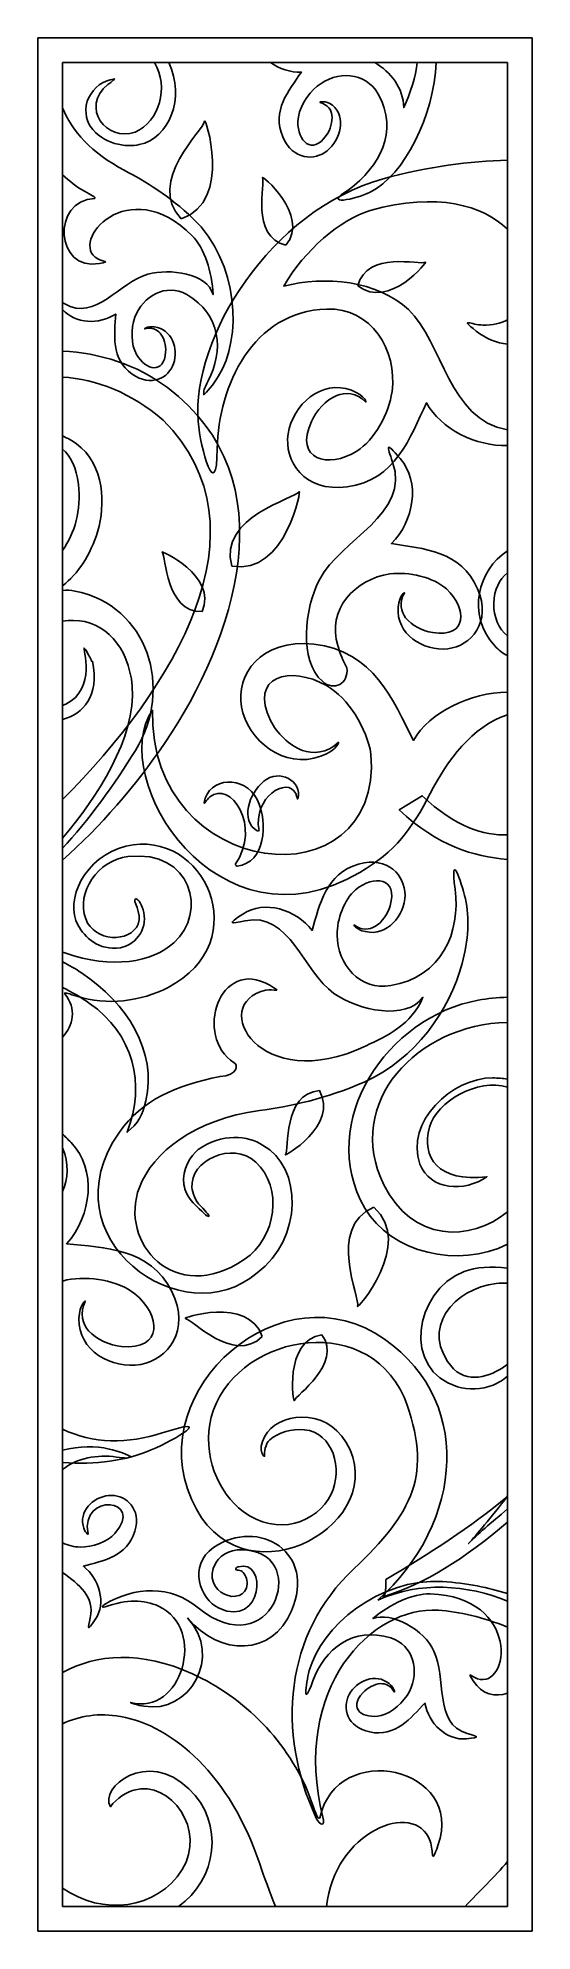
# Model space of a CAD drawing. Header units: centimetres. Extents: x -31 to 29, y -113 to 116.
import ezdxf

# ---------------------------------------------------------------- set-up
doc = ezdxf.new("R2010")
doc.units = ezdxf.units.CM
doc.header["$MEASUREMENT"] = 0
doc.layers.add('layer 1', color=7, linetype='Continuous')

msp = doc.modelspace()

# ---------------------------------------------------------------- linework, layer by layer
at = {"layer": 'layer 1', "color": 177}
for points, knots in [([(28.53856, -112.50445), (28.53856, -112.50445), (-31.02442, -112.50445), (-31.02442, -112.50445), (-31.02442, -112.50445), (-31.02442, -112.50445), (-31.02442, 115.82035), (-31.02442, 115.82035), (-31.02442, 115.82035), (-31.02442, 115.82035), (28.53856, 115.82035), (28.53856, 115.82035), (28.53856, 115.82035), (28.53856, 115.82035), (28.53856, -112.50445), (28.53856, -112.50445)], [0, 0, 0, 0, 0.2, 0.2, 0.2, 0.2, 0.4, 0.4, 0.4, 0.4, 0.6, 0.6, 0.6, 0.6, 1, 1, 1, 1]), ([(-19.30738, 104.45989), (-16.3247, 105.71071), (-15.22515, 109.91783), (-16.96328, 112.84221), (-16.96328, 112.84221), (-16.96328, 112.84221), (-15.25782, 112.84221), (-15.25782, 112.84221), (-15.25782, 112.84221), (-13.18095, 108.54479), (-15.20949, 103.69977), (-18.80075, 102.95071), (-18.80075, 102.95071), (-20.33516, 102.57996), (-23.22088, 102.96574), (-24.70959, 105.16229), (-24.70959, 105.16229), (-25.20305, 105.89168), (-25.52755, 107.40929), (-24.86688, 108.64303), (-24.86688, 108.64303), (-24.22841, 109.83469), (-23.23655, 110.70229), (-21.76611, 110.86029), (-21.76611, 110.86029), (-21.73741, 110.8634), (-22.11215, 110.56493), (-22.57918, 110.18675), (-22.57918, 110.18675), (-25.96895, 107.44124), (-22.76361, 103.20245), (-19.30738, 104.45989)], [0, 0, 0, 0, 0.111111111, 0.111111111, 0.111111111, 0.111111111, 0.222222222, 0.222222222, 0.222222222, 0.222222222, 0.333333333, 0.333333333, 0.333333333, 0.333333333, 0.444444444, 0.444444444, 0.444444444, 0.444444444, 0.555555556, 0.555555556, 0.555555556, 0.555555556, 0.666666667, 0.666666667, 0.666666667, 0.666666667, 0.777777778, 0.777777778, 0.777777778, 0.777777778, 1, 1, 1, 1]), ([(16.98307, 112.84221), (16.66695, 106.46954), (13.21966, 99.29592), (9.00411, 97.20886), (9.00411, 97.20886), (7.31181, 96.37088), (3.02846, 95.41431), (6.47462, 97.53118), (6.47462, 97.53118), (10.10809, 100.28381), (12.52203, 104.48358), (9.99454, 109.03442), (9.99454, 109.03442), (8.47976, 111.76419), (4.9797, 111.85462), (2.65329, 110.01468), (2.65329, 110.01468), (1.41625, 109.03777), (0.3483, 107.2104), (0.31134, 105.73924), (0.31134, 105.73924), (0.25394, 103.34632), (2.04239, 101.62835), (3.73227, 104.04936), (3.73227, 104.04936), (4.22465, 104.757), (4.51395, 105.70853), (4.39896, 106.53951), (4.39896, 106.53951), (4.32083, 107.10829), (3.9897, 107.72328), (2.97818, 108.04442), (2.97818, 108.04442), (2.82825, 108.07679), (3.66657, 108.33467), (4.46813, 107.68566), (4.46813, 107.68566), (6.22312, 106.29812), (5.42923, 103.52053), (3.83204, 102.20524), (3.83204, 102.20524), (2.34642, 100.9798), (-0.29736, 101.04536), (-1.50335, 103.8681), (-1.50335, 103.8681), (-2.85572, 107.03255), (-0.78255, 109.47296), (0.73134, 111.6839), (0.73134, 111.6839), (-0.59026, 111.63933), (-1.92758, 112.07556), (-2.97147, 112.84221), (-2.97147, 112.84221), (-2.97147, 112.84221), (9.59042, 112.84221), (9.59042, 112.84221), (9.59042, 112.84221), (11.47622, 111.68651), (13.04367, 109.81761), (13.05998, 107.40657), (13.05998, 107.40657), (13.87496, 109.19734), (14.51638, 111.11549), (14.69635, 112.84221), (14.69635, 112.84221), (14.69635, 112.84221), (16.98307, 112.84221), (16.98307, 112.84221)], [0, 0, 0, 0, 0.055555556, 0.055555556, 0.055555556, 0.055555556, 0.111111111, 0.111111111, 0.111111111, 0.111111111, 0.166666667, 0.166666667, 0.166666667, 0.166666667, 0.222222222, 0.222222222, 0.222222222, 0.222222222, 0.277777778, 0.277777778, 0.277777778, 0.277777778, 0.333333333, 0.333333333, 0.333333333, 0.333333333, 0.388888889, 0.388888889, 0.388888889, 0.388888889, 0.444444444, 0.444444444, 0.444444444, 0.444444444, 0.5, 0.5, 0.5, 0.5, 0.555555556, 0.555555556, 0.555555556, 0.555555556, 0.611111111, 0.611111111, 0.611111111, 0.611111111, 0.666666667, 0.666666667, 0.666666667, 0.666666667, 0.722222222, 0.722222222, 0.722222222, 0.722222222, 0.777777778, 0.777777778, 0.777777778, 0.777777778, 0.833333333, 0.833333333, 0.833333333, 0.833333333, 0.888888889, 0.888888889, 0.888888889, 0.888888889, 1, 1, 1, 1]), ([(-28.04627, 107.37199), (-26.98667, 104.66432), (-24.53415, 101.89613), (-20.60788, 99.84932), (-20.60788, 99.84932), (-18.10282, 98.54292), (-15.14817, 96.73004), (-12.34006, 94.04606), (-12.34006, 94.04606), (-6.80826, 88.75772), (-6.36045, 79.59224), (-9.28679, 74.97844), (-9.28679, 74.97844), (-9.82889, 74.12459), (-10.72282, 72.96345), (-11.04272, 72.79066), (-11.04272, 72.79066), (-11.02751, 72.98575), (-11.01069, 73.19235), (-10.99296, 73.39786), (-10.99296, 73.39786), (-10.88476, 73.65414), (-10.72256, 73.99706), (-10.49255, 74.44452), (-10.49255, 74.44452), (-8.64006, 78.05259), (-8.90723, 82.48202), (-13.07907, 84.86017), (-13.07907, 84.86017), (-15.57986, 86.28677), (-18.38176, 84.68174), (-19.33659, 82.11766), (-19.33659, 82.11766), (-19.84305, 80.75543), (-19.81077, 78.80411), (-19.13479, 77.62632), (-19.13479, 77.62632), (-18.03611, 75.71295), (-15.8021, 75.21328), (-15.63042, 77.93229), (-15.63042, 77.93229), (-15.57957, 78.72603), (-15.80839, 79.61424), (-16.2963, 80.21432), (-16.2963, 80.21432), (-16.63081, 80.62494), (-17.35651, 80.99256), (-18.13655, 80.7202), (-18.13655, 80.7202), (-18.26996, 80.6737), (-17.94805, 81.07348), (-16.97352, 80.95323), (-16.97352, 80.95323), (-14.92498, 80.70007), (-14.0379, 78.32686), (-14.66707, 76.52503), (-14.66707, 76.52503), (-15.25266, 74.84848), (-17.36802, 73.63422), (-19.67001, 75.28303), (-19.67001, 75.28303), (-22.2506, 77.12934), (-21.78441, 80.04624), (-21.64968, 82.51407), (-21.64968, 82.51407), (-23.64045, 81.21084), (-26.55178, 81.32143), (-28.04627, 83.06472), (-28.04627, 83.06472), (-28.04627, 83.06472), (-28.04627, 83.91197), (-28.04627, 83.91197), (-28.04627, 83.91197), (-27.96704, 83.86382), (-27.88273, 83.81243), (-27.79354, 83.75831), (-27.79354, 83.75831), (-24.15622, 81.55038), (-21.11488, 86.40285), (-17.78215, 87.31586), (-17.78215, 87.31586), (-15.10795, 88.04784), (-10.61718, 87.4346), (-9.91283, 84.86284), (-9.91283, 84.86284), (-10.02318, 87.59567), (-10.96942, 90.47906), (-12.42799, 91.94827), (-12.42799, 91.94827), (-20.12378, 99.70215), (-27.41496, 91.16028), (-23.80971, 89.15473), (-23.80971, 89.15473), (-23.19583, 88.81222), (-22.14255, 88.87682), (-23.61657, 88.60745), (-23.61657, 88.60745), (-28.91587, 87.64017), (-29.42816, 96.1858), (-24.17831, 96.46262), (-24.17831, 96.46262), (-24.01561, 96.61758), (-24.6067, 96.85801), (-25.41361, 97.31908), (-25.41361, 97.31908), (-26.36539, 97.8617), (-27.24843, 98.53247), (-28.04627, 99.29688), (-28.04627, 99.29688), (-28.04627, 99.29688), (-28.04627, 107.37199), (-28.04627, 107.37199)], [0, 0, 0, 0, 0.034482759, 0.034482759, 0.034482759, 0.034482759, 0.068965517, 0.068965517, 0.068965517, 0.068965517, 0.103448276, 0.103448276, 0.103448276, 0.103448276, 0.137931034, 0.137931034, 0.137931034, 0.137931034, 0.172413793, 0.172413793, 0.172413793, 0.172413793, 0.206896552, 0.206896552, 0.206896552, 0.206896552, 0.24137931, 0.24137931, 0.24137931, 0.24137931, 0.275862069, 0.275862069, 0.275862069, 0.275862069, 0.310344828, 0.310344828, 0.310344828, 0.310344828, 0.344827586, 0.344827586, 0.344827586, 0.344827586, 0.379310345, 0.379310345, 0.379310345, 0.379310345, 0.413793103, 0.413793103, 0.413793103, 0.413793103, 0.448275862, 0.448275862, 0.448275862, 0.448275862, 0.482758621, 0.482758621, 0.482758621, 0.482758621, 0.517241379, 0.517241379, 0.517241379, 0.517241379, 0.551724138, 0.551724138, 0.551724138, 0.551724138, 0.586206897, 0.586206897, 0.586206897, 0.586206897, 0.620689655, 0.620689655, 0.620689655, 0.620689655, 0.655172414, 0.655172414, 0.655172414, 0.655172414, 0.689655172, 0.689655172, 0.689655172, 0.689655172, 0.724137931, 0.724137931, 0.724137931, 0.724137931, 0.75862069, 0.75862069, 0.75862069, 0.75862069, 0.793103448, 0.793103448, 0.793103448, 0.793103448, 0.827586207, 0.827586207, 0.827586207, 0.827586207, 0.862068966, 0.862068966, 0.862068966, 0.862068966, 0.896551724, 0.896551724, 0.896551724, 0.896551724, 0.931034483, 0.931034483, 0.931034483, 0.931034483, 1, 1, 1, 1]), ([(-13.75169, 94.00512), (-7.43831, 96.09879), (-10.94046, 106.59979), (-10.93646, 105.7636), (-10.93646, 105.7636), (-10.93331, 104.84936), (-18.04901, 98.4604), (-13.75169, 94.00512)], [0, 0, 0, 0, 0.333333333, 0.333333333, 0.333333333, 0.333333333, 1, 1, 1, 1]), ([(25.56041, 101.07955), (21.09037, 100.91896), (15.99255, 100.34169), (10.57694, 98.81785), (10.57694, 98.81785), (-3.09529, 94.9687), (-12.48111, 79.66768), (-11.703, 69.55628), (-11.703, 69.55628), (-11.45478, 66.33361), (-9.49984, 59.38517), (-9.40131, 66.30618), (-9.40131, 66.30618), (-9.29398, 73.8339), (-5.12141, 82.85275), (3.78718, 83.11845), (3.78718, 83.11845), (9.12895, 83.27744), (12.32415, 78.20795), (11.65403, 73.17309), (11.65403, 73.17309), (11.29834, 70.4992), (9.54603, 67.32912), (7.41195, 65.98752), (7.41195, 65.98752), (3.94429, 63.80796), (-0.15147, 64.93602), (1.93311, 69.54089), (1.93311, 69.54089), (2.54172, 70.88495), (3.68964, 72.14344), (5.01341, 72.70196), (5.01341, 72.70196), (5.91775, 73.08323), (7.4293, 73.05395), (8.46979, 71.92797), (8.46979, 71.92797), (8.64821, 71.73469), (8.46889, 72.67068), (6.76695, 73.32081), (6.76695, 73.32081), (3.18895, 74.69046), (-0.33063, 71.57469), (-0.86947, 68.07358), (-0.86947, 68.07358), (-1.37172, 64.81674), (1.03936, 60.9836), (6.24786, 61.67938), (6.24786, 61.67938), (12.08698, 62.45916), (13.86272, 67.64526), (15.79096, 71.80801), (15.79096, 71.80801), (17.51926, 68.66609), (21.83434, 66.52206), (25.56041, 66.66126), (25.56041, 66.66126), (25.56041, 66.66126), (25.56041, 68.55781), (25.56041, 68.55781), (25.56041, 68.55781), (18.46086, 69.7151), (17.8315, 79.0919), (13.63343, 83.04733), (13.63343, 83.04733), (9.88881, 86.57449), (3.52642, 87.1375), (-1.39972, 85.88131), (-1.39972, 85.88131), (1.16163, 90.26378), (5.3684, 93.87294), (9.03926, 95.0116), (9.03926, 95.0116), (17.18242, 97.26455), (22.59762, 95.59878), (25.56041, 92.75144), (25.56041, 92.75144), (25.56041, 92.75144), (25.56041, 101.07955), (25.56041, 101.07955)], [0, 0, 0, 0, 0.047619048, 0.047619048, 0.047619048, 0.047619048, 0.095238095, 0.095238095, 0.095238095, 0.095238095, 0.142857143, 0.142857143, 0.142857143, 0.142857143, 0.19047619, 0.19047619, 0.19047619, 0.19047619, 0.238095238, 0.238095238, 0.238095238, 0.238095238, 0.285714286, 0.285714286, 0.285714286, 0.285714286, 0.333333333, 0.333333333, 0.333333333, 0.333333333, 0.380952381, 0.380952381, 0.380952381, 0.380952381, 0.428571429, 0.428571429, 0.428571429, 0.428571429, 0.476190476, 0.476190476, 0.476190476, 0.476190476, 0.523809524, 0.523809524, 0.523809524, 0.523809524, 0.571428571, 0.571428571, 0.571428571, 0.571428571, 0.619047619, 0.619047619, 0.619047619, 0.619047619, 0.666666667, 0.666666667, 0.666666667, 0.666666667, 0.714285714, 0.714285714, 0.714285714, 0.714285714, 0.761904762, 0.761904762, 0.761904762, 0.761904762, 0.80952381, 0.80952381, 0.80952381, 0.80952381, 0.857142857, 0.857142857, 0.857142857, 0.857142857, 0.904761905, 0.904761905, 0.904761905, 0.904761905, 1, 1, 1, 1]), ([(-1.13726, 90.81841), (1.85174, 94.49848), (-4.28117, 99.46248), (-3.95792, 98.96174), (-3.95792, 98.96174), (-3.60524, 98.41378), (-5.42807, 91.84575), (-1.13726, 90.81841)], [0, 0, 0, 0, 0.333333333, 0.333333333, 0.333333333, 0.333333333, 1, 1, 1, 1]), ([(7.54108, 85.91133), (11.22883, 82.93179), (16.17705, 89.07744), (15.67713, 88.75291), (15.67713, 88.75291), (15.13008, 88.39882), (8.55739, 90.20477), (7.54108, 85.91133)], [0, 0, 0, 0, 0.333333333, 0.333333333, 0.333333333, 0.333333333, 1, 1, 1, 1]), ([(25.56041, 81.80264), (24.74506, 81.38431), (23.755, 81.15599), (22.59318, 81.1883), (22.59318, 81.1883), (21.28789, 81.16273), (19.61899, 82.1846), (21.80035, 80.4599), (21.80035, 80.4599), (23.01027, 79.50325), (24.2907, 79.00923), (25.56041, 78.87423), (25.56041, 78.87423), (25.56041, 78.87423), (25.56041, 81.80264), (25.56041, 81.80264)], [0, 0, 0, 0, 0.2, 0.2, 0.2, 0.2, 0.4, 0.4, 0.4, 0.4, 0.6, 0.6, 0.6, 0.6, 1, 1, 1, 1]), ([(-28.04627, 78.0379), (-23.59261, 77.84027), (-19.09541, 76.41164), (-15.41392, 73.64581), (-15.41392, 73.64581), (-0.67189, 62.57035), (-7.3581, 43.1728), (-15.69404, 30.84139), (-15.69404, 30.84139), (-19.3253, 25.46905), (-23.47924, 20.76294), (-28.04627, 16.64187), (-28.04627, 16.64187), (-28.04627, 16.64187), (-28.04627, 23.95887), (-28.04627, 23.95887), (-28.04627, 23.95887), (-14.66762, 37.37824), (-2.83668, 56.55396), (-15.93169, 69.71562), (-15.93169, 69.71562), (-19.74249, 73.04783), (-23.97515, 74.63195), (-28.04627, 74.91362), (-28.04627, 74.91362), (-28.04627, 74.91362), (-28.04627, 78.0379), (-28.04627, 78.0379)], [0, 0, 0, 0, 0.125, 0.125, 0.125, 0.125, 0.25, 0.25, 0.25, 0.25, 0.375, 0.375, 0.375, 0.375, 0.5, 0.5, 0.5, 0.5, 0.625, 0.625, 0.625, 0.625, 0.75, 0.75, 0.75, 0.75, 1, 1, 1, 1]), ([(-23.80088, 56.37464), (-24.69701, 53.36714), (-26.20675, 51.19952), (-28.04627, 49.74478), (-28.04627, 49.74478), (-28.04627, 49.74478), (-28.04627, 54.01656), (-28.04627, 54.01656), (-28.04627, 54.01656), (-26.58581, 56.11628), (-25.78963, 58.83712), (-26.14332, 61.97655), (-26.14332, 61.97655), (-26.37042, 63.99009), (-27.07445, 65.36348), (-28.04627, 66.23136), (-28.04627, 66.23136), (-28.04627, 66.23136), (-28.04627, 67.82051), (-28.04627, 67.82051), (-28.04627, 67.82051), (-27.43778, 67.54366), (-26.8904, 67.22137), (-26.41704, 66.88719), (-26.41704, 66.88719), (-22.88474, 64.39394), (-22.92264, 59.32213), (-23.80088, 56.37464)], [0, 0, 0, 0, 0.125, 0.125, 0.125, 0.125, 0.25, 0.25, 0.25, 0.25, 0.375, 0.375, 0.375, 0.375, 0.5, 0.5, 0.5, 0.5, 0.625, 0.625, 0.625, 0.625, 0.75, 0.75, 0.75, 0.75, 1, 1, 1, 1]), ([(6.20737, 39.86121), (5.73251, 40.68074), (5.40909, 41.57677), (5.11377, 42.52249), (5.11377, 42.52249), (3.77197, 46.82563), (7.16369, 50.57085), (11.40583, 51.17043), (11.40583, 51.17043), (13.65704, 51.48786), (16.63077, 50.78519), (18.20481, 49.35637), (18.20481, 49.35637), (20.76237, 47.03519), (20.77614, 43.45218), (16.56301, 44.0989), (16.56301, 44.0989), (15.33273, 44.28814), (14.04952, 44.93509), (13.29606, 45.88469), (13.29606, 45.88469), (12.78097, 46.53232), (12.4618, 47.76608), (13.14043, 48.86618), (13.14043, 48.86618), (13.25588, 49.05575), (12.53615, 48.69696), (12.39422, 47.16734), (12.39422, 47.16734), (12.09455, 43.95063), (15.42446, 41.79941), (18.39087, 42.15577), (18.39087, 42.15577), (21.14969, 42.48863), (23.71711, 45.31614), (21.96921, 49.38848), (21.96921, 49.38848), (20.00905, 53.95467), (15.39424, 54.21849), (11.57477, 54.83996), (11.57477, 54.83996), (14.32274, 57.53497), (15.09309, 62.24002), (12.64805, 65.08715), (12.64805, 65.08715), (10.78214, 67.26257), (11.04501, 66.65587), (11.73145, 64.65166), (11.73145, 64.65166), (13.88802, 58.34971), (5.44891, 55.3276), (2.93584, 50.535), (2.93584, 50.535), (1.07768, 46.99394), (0.44865, 40.70629), (3.25735, 38.22729), (3.25735, 38.22729), (4.68425, 36.9683), (6.44734, 37.92285), (6.20737, 39.86121)], [0, 0, 0, 0, 0.0625, 0.0625, 0.0625, 0.0625, 0.125, 0.125, 0.125, 0.125, 0.1875, 0.1875, 0.1875, 0.1875, 0.25, 0.25, 0.25, 0.25, 0.3125, 0.3125, 0.3125, 0.3125, 0.375, 0.375, 0.375, 0.375, 0.4375, 0.4375, 0.4375, 0.4375, 0.5, 0.5, 0.5, 0.5, 0.5625, 0.5625, 0.5625, 0.5625, 0.625, 0.625, 0.625, 0.625, 0.6875, 0.6875, 0.6875, 0.6875, 0.75, 0.75, 0.75, 0.75, 0.8125, 0.8125, 0.8125, 0.8125, 0.875, 0.875, 0.875, 0.875, 1, 1, 1, 1]), ([(-7.66253, 52.10932), (-1.11817, 50.92038), (0.84204, 61.81504), (0.44472, 61.07927), (0.44472, 61.07927), (0.00923, 60.27541), (-9.29825, 58.07932), (-7.66253, 52.10932)], [0, 0, 0, 0, 0.333333333, 0.333333333, 0.333333333, 0.333333333, 1, 1, 1, 1]), ([(-11.24075, 46.62525), (-9.28603, 50.94453), (-16.4798, 54.18544), (-16.03982, 53.78338), (-16.03982, 53.78338), (-15.55937, 53.34314), (-15.65175, 46.52748), (-11.24075, 46.62525)], [0, 0, 0, 0, 0.333333333, 0.333333333, 0.333333333, 0.333333333, 1, 1, 1, 1]), ([(25.56041, 51.29904), (24.59444, 50.50905), (23.95612, 49.30204), (23.92703, 47.63418), (23.92703, 47.63418), (23.87804, 45.95451), (24.54114, 44.57753), (25.56041, 43.68772), (25.56041, 43.68772), (25.56041, 43.68772), (25.56041, 41.31639), (25.56041, 41.31639), (25.56041, 41.31639), (25.02603, 41.57858), (24.50882, 41.96669), (24.02999, 42.50539), (24.02999, 42.50539), (20.611, 46.261), (22.02647, 51.70219), (25.56041, 53.94772), (25.56041, 53.94772), (25.56041, 53.94772), (25.56041, 51.29904), (25.56041, 51.29904)], [0, 0, 0, 0, 0.142857143, 0.142857143, 0.142857143, 0.142857143, 0.285714286, 0.285714286, 0.285714286, 0.285714286, 0.428571429, 0.428571429, 0.428571429, 0.428571429, 0.571428571, 0.571428571, 0.571428571, 0.571428571, 0.714285714, 0.714285714, 0.714285714, 0.714285714, 1, 1, 1, 1]), ([(-28.04627, 49.19101), (-27.5309, 49.2313), (-27.03281, 49.20732), (-26.5675, 49.11221), (-26.5675, 49.11221), (-17.71999, 47.30269), (-14.65403, 37.37944), (-19.2622, 29.88378), (-19.2622, 29.88378), (-21.6609, 25.98198), (-25.09462, 21.22207), (-28.04627, 18.0958), (-28.04627, 18.0958), (-28.04627, 18.0958), (-28.04627, 19.31299), (-28.04627, 19.31299), (-28.04627, 19.31299), (-23.94294, 24.20578), (-19.14393, 31.44378), (-19.65858, 37.62996), (-19.65858, 37.62996), (-20.05548, 42.38905), (-23.00819, 45.57482), (-26.71383, 45.5715), (-26.71383, 45.5715), (-27.16573, 45.57112), (-27.61143, 45.53851), (-28.04627, 45.47674), (-28.04627, 45.47674), (-28.04627, 45.47674), (-28.04627, 49.19101), (-28.04627, 49.19101)], [0, 0, 0, 0, 0.111111111, 0.111111111, 0.111111111, 0.111111111, 0.222222222, 0.222222222, 0.222222222, 0.222222222, 0.333333333, 0.333333333, 0.333333333, 0.333333333, 0.444444444, 0.444444444, 0.444444444, 0.444444444, 0.555555556, 0.555555556, 0.555555556, 0.555555556, 0.666666667, 0.666666667, 0.666666667, 0.666666667, 0.777777778, 0.777777778, 0.777777778, 0.777777778, 1, 1, 1, 1]), ([(-17.22578, 34.76851), (-17.65989, 14.0453), (10.52989, 11.1975), (9.11979, 29.43579), (9.11979, 29.43579), (8.63603, 32.53533), (6.40883, 36.18856), (3.74259, 37.71342), (3.74259, 37.71342), (-0.5971, 40.18902), (-5.6544, 38.81712), (-2.9955, 33.50376), (-2.9955, 33.50376), (-2.21667, 31.95339), (-0.77382, 30.51033), (0.87639, 29.88287), (0.87639, 29.88287), (2.0053, 29.45239), (3.88009, 29.51006), (5.1517, 30.83357), (5.1517, 30.83357), (5.37033, 31.05946), (5.1624, 29.97202), (3.06145, 29.18964), (3.06145, 29.18964), (-1.35268, 27.54711), (-5.76886, 31.10819), (-6.4927, 35.16374), (-6.4927, 35.16374), (-7.16972, 38.938), (-4.24352, 43.42339), (2.22735, 42.69542), (2.22735, 42.69542), (9.48194, 41.88001), (11.76976, 35.88766), (14.22911, 31.0859), (14.22911, 31.0859), (16.20531, 34.55627), (21.10726, 36.84327), (25.56041, 36.92205), (25.56041, 36.92205), (25.56041, 36.92205), (25.56041, 34.19708), (25.56041, 34.19708), (25.56041, 34.19708), (21.28078, 32.72177), (18.32574, 28.72564), (16.25929, 24.70792), (16.25929, 24.70792), (14.06579, 20.44261), (12.05767, 17.67143), (7.77215, 15.15737), (7.77215, 15.15737), (-9.43331, 5.06792), (-22.74432, 26.48044), (-17.22578, 34.76851)], [0, 0, 0, 0, 0.066666667, 0.066666667, 0.066666667, 0.066666667, 0.133333333, 0.133333333, 0.133333333, 0.133333333, 0.2, 0.2, 0.2, 0.2, 0.266666667, 0.266666667, 0.266666667, 0.266666667, 0.333333333, 0.333333333, 0.333333333, 0.333333333, 0.4, 0.4, 0.4, 0.4, 0.466666667, 0.466666667, 0.466666667, 0.466666667, 0.533333333, 0.533333333, 0.533333333, 0.533333333, 0.6, 0.6, 0.6, 0.6, 0.666666667, 0.666666667, 0.666666667, 0.666666667, 0.733333333, 0.733333333, 0.733333333, 0.733333333, 0.8, 0.8, 0.8, 0.8, 0.866666667, 0.866666667, 0.866666667, 0.866666667, 1, 1, 1, 1]), ([(-24.46024, 40.66239), (-23.57583, 36.38844), (-25.57558, 34.26996), (-28.04627, 33.62467), (-28.04627, 33.62467), (-28.04627, 33.62467), (-28.04627, 35.31165), (-28.04627, 35.31165), (-28.04627, 35.31165), (-27.91915, 35.36064), (-27.79357, 35.41454), (-27.67013, 35.47334), (-27.67013, 35.47334), (-23.88385, 37.27706), (-25.65841, 42.35603), (-25.44842, 42.22509), (-25.44842, 42.22509), (-25.106, 42.01159), (-24.31704, 40.0426), (-24.46024, 40.66239)], [0, 0, 0, 0, 0.166666667, 0.166666667, 0.166666667, 0.166666667, 0.333333333, 0.333333333, 0.333333333, 0.333333333, 0.5, 0.5, 0.5, 0.5, 0.666666667, 0.666666667, 0.666666667, 0.666666667, 1, 1, 1, 1]), ([(-4.37388, 20.22549), (-5.1352, 24.24239), (-0.96043, 26.78745), (0.05278, 24.69025), (0.05278, 24.69025), (0.21817, 24.34812), (0.2091, 23.83807), (0.30169, 24.0473), (0.30169, 24.0473), (0.87921, 26.22098), (-1.937, 27.72566), (-3.80281, 26.16599), (-3.80281, 26.16599), (-5.57629, 24.68351), (-6.67927, 21.44142), (-4.58024, 20.16984), (-4.58024, 20.16984), (-4.59983, 20.14744), (-4.51747, 20.17219), (-4.37388, 20.22549)], [0, 0, 0, 0, 0.166666667, 0.166666667, 0.166666667, 0.166666667, 0.333333333, 0.333333333, 0.333333333, 0.333333333, 0.5, 0.5, 0.5, 0.5, 0.666666667, 0.666666667, 0.666666667, 0.666666667, 1, 1, 1, 1]), ([(-7.24621, 16.11221), (-4.00456, 20.76478), (-7.84538, 26.35371), (-10.31717, 24.2738), (-10.31717, 24.2738), (-10.72053, 23.93456), (-10.99831, 23.28382), (-10.99686, 23.60117), (-10.99686, 23.60117), (-10.49512, 26.67998), (-6.07724, 26.98741), (-4.60011, 23.95516), (-4.60011, 23.95516), (-3.19609, 21.07298), (-3.63863, 16.34384), (-7.01657, 15.92474), (-7.01657, 15.92474), (-7.00448, 15.88527), (-7.09469, 15.96332), (-7.24621, 16.11221)], [0, 0, 0, 0, 0.166666667, 0.166666667, 0.166666667, 0.166666667, 0.333333333, 0.333333333, 0.333333333, 0.333333333, 0.5, 0.5, 0.5, 0.5, 0.666666667, 0.666666667, 0.666666667, 0.666666667, 1, 1, 1, 1]), ([(25.56041, 16.73126), (21.45048, 17.11597), (17.20203, 18.2944), (12.52793, 22.71648), (12.52793, 22.71648), (12.52793, 22.71648), (15.2918, 24.41802), (15.2918, 24.41802), (15.2918, 24.41802), (19.24087, 20.70065), (22.76044, 19.55008), (25.56041, 19.72123), (25.56041, 19.72123), (25.56041, 19.72123), (25.56041, 16.73126), (25.56041, 16.73126)], [0, 0, 0, 0, 0.2, 0.2, 0.2, 0.2, 0.4, 0.4, 0.4, 0.4, 0.6, 0.6, 0.6, 0.6, 1, 1, 1, 1]), ([(-18.93871, 8.9407), (-19.90168, 6.64572), (-24.23639, 6.76627), (-25.26382, 9.56698), (-25.26382, 9.56698), (-26.438, 12.76319), (-23.78793, 16.66403), (-20.18153, 17.07862), (-20.18153, 17.07862), (-12.43816, 17.96804), (-10.56614, 10.32803), (-14.63104, 6.6883), (-14.63104, 6.6883), (-17.23653, 4.35575), (-22.05336, 3.44805), (-27.75762, 5.4751), (-27.75762, 5.4751), (-27.85294, 5.50899), (-27.94922, 5.54286), (-28.04627, 5.57667), (-28.04627, 5.57667), (-28.04627, 5.57667), (-28.04627, -4.68058), (-28.04627, -4.68058), (-28.04627, -4.68058), (-26.7881, -3.33195), (-26.30045, -1.24842), (-27.8068, 0.55448), (-27.8068, 0.55448), (-27.80417, 0.7789), (-27.22661, 0.51011), (-26.339, 0.23157), (-26.339, 0.23157), (-22.73221, -0.89869), (-18.56498, -0.39521), (-15.33498, 1.2964), (-15.33498, 1.2964), (-4.71028, 6.85758), (-10.95731, 20.5637), (-20.41675, 18.34437), (-20.41675, 18.34437), (-25.37305, 17.12657), (-27.86926, 11.80874), (-26.17037, 8.78051), (-26.17037, 8.78051), (-25.39757, 7.40331), (-23.6955, 5.683), (-21.07292, 6.0878), (-21.07292, 6.0878), (-20.4128, 6.18975), (-19.4878, 6.67138), (-18.8813, 7.4747), (-18.8813, 7.4747), (-18.25001, 8.3108), (-18.06848, 9.29498), (-18.26562, 10.32703), (-18.26562, 10.32703), (-18.43623, 11.22031), (-18.9187, 11.99782), (-19.21789, 11.98218), (-19.21789, 11.98218), (-19.75634, 11.95406), (-18.39757, 10.23426), (-18.93871, 8.9407)], [0, 0, 0, 0, 0.058823529, 0.058823529, 0.058823529, 0.058823529, 0.117647059, 0.117647059, 0.117647059, 0.117647059, 0.176470588, 0.176470588, 0.176470588, 0.176470588, 0.235294118, 0.235294118, 0.235294118, 0.235294118, 0.294117647, 0.294117647, 0.294117647, 0.294117647, 0.352941176, 0.352941176, 0.352941176, 0.352941176, 0.411764706, 0.411764706, 0.411764706, 0.411764706, 0.470588235, 0.470588235, 0.470588235, 0.470588235, 0.529411765, 0.529411765, 0.529411765, 0.529411765, 0.588235294, 0.588235294, 0.588235294, 0.588235294, 0.647058824, 0.647058824, 0.647058824, 0.647058824, 0.705882353, 0.705882353, 0.705882353, 0.705882353, 0.764705882, 0.764705882, 0.764705882, 0.764705882, 0.823529412, 0.823529412, 0.823529412, 0.823529412, 0.882352941, 0.882352941, 0.882352941, 0.882352941, 1, 1, 1, 1]), ([(-12.45917, -22.84001), (-12.71932, -19.60727), (-7.63058, -17.15051), (-4.76404, -19.77639), (-4.76404, -19.77639), (-1.49077, -22.77207), (-2.22126, -28.87376), (-6.14661, -31.5136), (-6.14661, -31.5136), (-14.57526, -37.18081), (-21.31777, -29.4603), (-18.79351, -22.8134), (-18.79351, -22.8134), (-17.17528, -18.55338), (-12.14445, -14.61788), (-4.32882, -13.54721), (-4.32882, -13.54721), (-0.68186, -13.04825), (3.73912, -12.12462), (8.36442, -10.06823), (8.36442, -10.06823), (14.4865, -7.34594), (18.5645, -1.46655), (20.10838, 4.20544), (20.10838, 4.20544), (20.86228, 6.97552), (21.01189, 9.69604), (20.49979, 11.97517), (20.49979, 11.97517), (20.00271, 14.18972), (18.62925, 17.98108), (19.25801, 13.16181), (19.25801, 13.16181), (19.94184, 7.92035), (17.66365, 2.60613), (11.50045, 1.52394), (11.50045, 1.52394), (7.80454, 0.87565), (5.07467, 4.07569), (5.03262, 7.64196), (5.03262, 7.64196), (5.01093, 9.53441), (5.90857, 11.91444), (7.25626, 13.06138), (7.25626, 13.06138), (9.4457, 14.92501), (12.40527, 14.55379), (11.42148, 11.14456), (11.42148, 11.14456), (11.13388, 10.14907), (10.46275, 9.15875), (9.59832, 8.6381), (9.59832, 8.6381), (9.00864, 8.28201), (7.95598, 8.15024), (7.12021, 8.82797), (7.12021, 8.82797), (6.97603, 8.94353), (7.19539, 8.31102), (8.44308, 8.03051), (8.44308, 8.03051), (11.06677, 7.43965), (13.19836, 9.95906), (13.22089, 12.44613), (13.22089, 12.44613), (13.24066, 14.75931), (11.18043, 17.18084), (7.63171, 16.17264), (7.63171, 16.17264), (3.65259, 15.04192), (2.94204, 11.26018), (2.02113, 8.17325), (2.02113, 8.17325), (0.08957, 10.72969), (-3.71263, 11.86806), (-6.32427, 10.15349), (-6.32427, 10.15349), (-8.31952, 8.84531), (-7.79056, 8.99755), (-6.06261, 9.35026), (-6.06261, 9.35026), (-0.6295, 10.45778), (0.96444, 3.16791), (4.65283, 0.58143), (4.65283, 0.58143), (7.60893, -1.49301), (13.38773, -2.71828), (15.38192, 0.12634), (15.38192, 0.12634), (14.04472, -3.17691), (10.97122, -4.57695), (8.53535, -5.73722), (8.53535, -5.73722), (-4.31591, -11.86178), (-10.57469, -0.64688), (-3.55039, 0.97904), (-3.55039, 0.97904), (-2.64686, 1.12808), (-1.38437, 0.58678), (-3.07398, 1.5652), (-3.07398, 1.5652), (-9.14719, 5.08296), (-12.27939, -4.6123), (-7.35972, -7.79947), (-7.35972, -7.79947), (-6.85292, -7.99037), (-6.93304, -9.33536), (-9.06577, -9.42724), (-9.06577, -9.42724), (-14.37092, -10.50643), (-18.48348, -12.25945), (-21.20835, -16.15176), (-21.20835, -16.15176), (-30.17337, -28.95133), (-13.43823, -40.83532), (-4.61436, -33.11822), (-4.61436, -33.11822), (0.94962, -28.98794), (0.8945, -20.37639), (-3.9382, -17.70377), (-3.9382, -17.70377), (-5.65743, -16.57281), (-8.90538, -16.22082), (-11.69802, -18.26007), (-11.69802, -18.26007), (-12.62569, -18.93773), (-13.69048, -20.65581), (-13.42252, -22.46017), (-13.42252, -22.46017), (-13.31325, -23.20007), (-12.97816, -23.95518), (-12.31771, -24.658), (-12.31771, -24.658), (-10.11981, -26.99663), (-9.80933, -26.61313), (-11.43496, -25.05136), (-11.43496, -25.05136), (-12.05926, -24.4528), (-12.41394, -23.39525), (-12.45917, -22.84001)], [0, 0, 0, 0, 0.027777778, 0.027777778, 0.027777778, 0.027777778, 0.055555556, 0.055555556, 0.055555556, 0.055555556, 0.083333333, 0.083333333, 0.083333333, 0.083333333, 0.111111111, 0.111111111, 0.111111111, 0.111111111, 0.138888889, 0.138888889, 0.138888889, 0.138888889, 0.166666667, 0.166666667, 0.166666667, 0.166666667, 0.194444444, 0.194444444, 0.194444444, 0.194444444, 0.222222222, 0.222222222, 0.222222222, 0.222222222, 0.25, 0.25, 0.25, 0.25, 0.277777778, 0.277777778, 0.277777778, 0.277777778, 0.305555556, 0.305555556, 0.305555556, 0.305555556, 0.333333333, 0.333333333, 0.333333333, 0.333333333, 0.361111111, 0.361111111, 0.361111111, 0.361111111, 0.388888889, 0.388888889, 0.388888889, 0.388888889, 0.416666667, 0.416666667, 0.416666667, 0.416666667, 0.444444444, 0.444444444, 0.444444444, 0.444444444, 0.472222222, 0.472222222, 0.472222222, 0.472222222, 0.5, 0.5, 0.5, 0.5, 0.527777778, 0.527777778, 0.527777778, 0.527777778, 0.555555556, 0.555555556, 0.555555556, 0.555555556, 0.583333333, 0.583333333, 0.583333333, 0.583333333, 0.611111111, 0.611111111, 0.611111111, 0.611111111, 0.638888889, 0.638888889, 0.638888889, 0.638888889, 0.666666667, 0.666666667, 0.666666667, 0.666666667, 0.694444444, 0.694444444, 0.694444444, 0.694444444, 0.722222222, 0.722222222, 0.722222222, 0.722222222, 0.75, 0.75, 0.75, 0.75, 0.777777778, 0.777777778, 0.777777778, 0.777777778, 0.805555556, 0.805555556, 0.805555556, 0.805555556, 0.833333333, 0.833333333, 0.833333333, 0.833333333, 0.861111111, 0.861111111, 0.861111111, 0.861111111, 0.888888889, 0.888888889, 0.888888889, 0.888888889, 0.916666667, 0.916666667, 0.916666667, 0.916666667, 0.944444444, 0.944444444, 0.944444444, 0.944444444, 1, 1, 1, 1]), ([(-28.04627, 4.38982), (-27.25084, 3.98847), (-26.48506, 3.5452), (-25.75742, 3.06425), (-25.75742, 3.06425), (-20.22888, -0.59008), (-16.64946, -6.44306), (-18.00238, -12.35502), (-18.00238, -12.35502), (-18.38919, -14.04794), (-18.92947, -15.13003), (-20.27103, -16.15596), (-20.27103, -16.15596), (-17.97561, -10.27773), (-19.5493, -4.30362), (-24.79189, -0.61604), (-24.79189, -0.61604), (-25.80373, 0.09552), (-26.90357, 0.73407), (-28.04627, 1.29536), (-28.04627, 1.29536), (-28.04627, 1.29536), (-28.04627, 4.38982), (-28.04627, 4.38982)], [0, 0, 0, 0, 0.142857143, 0.142857143, 0.142857143, 0.142857143, 0.285714286, 0.285714286, 0.285714286, 0.285714286, 0.428571429, 0.428571429, 0.428571429, 0.428571429, 0.571428571, 0.571428571, 0.571428571, 0.571428571, 0.714285714, 0.714285714, 0.714285714, 0.714285714, 1, 1, 1, 1]), ([(25.56041, -29.66195), (19.68817, -32.65442), (11.54206, -30.70749), (8.36011, -25.32754), (8.36011, -25.32754), (2.46834, -14.88992), (11.10368, -2.21703), (22.03205, -0.23888), (22.03205, -0.23888), (23.18553, -0.0301), (24.36729, 0.09195), (25.56041, 0.12594), (25.56041, 0.12594), (25.56041, 0.12594), (25.56041, -2.91182), (25.56041, -2.91182), (25.56041, -2.91182), (14.69224, -3.12601), (5.80815, -12.61372), (10.67498, -22.50558), (10.67498, -22.50558), (14.05345, -29.37351), (21.15877, -29.46651), (25.56041, -25.75271), (25.56041, -25.75271), (25.56041, -25.75271), (25.56041, -29.66195), (25.56041, -29.66195)], [0, 0, 0, 0, 0.125, 0.125, 0.125, 0.125, 0.25, 0.25, 0.25, 0.25, 0.375, 0.375, 0.375, 0.375, 0.5, 0.5, 0.5, 0.5, 0.625, 0.625, 0.625, 0.625, 0.75, 0.75, 0.75, 0.75, 1, 1, 1, 1]), ([(2.90689, -11.13891), (5.32865, -15.28308), (-1.57502, -19.30175), (-1.17419, -18.85069), (-1.17419, -18.85069), (-0.7366, -18.35695), (-1.54511, -11.50351), (2.90689, -11.13891)], [0, 0, 0, 0, 0.333333333, 0.333333333, 0.333333333, 0.333333333, 1, 1, 1, 1]), ([(25.56041, -10.7153), (21.98884, -9.63558), (17.02743, -12.41529), (16.16109, -15.56462), (16.16109, -15.56462), (15.16714, -19.17955), (17.20368, -22.25817), (23.08385, -21.52036), (23.08385, -21.52036), (20.41169, -23.43045), (16.18227, -23.13634), (15.02573, -20.00144), (15.02573, -20.00144), (13.17027, -14.97474), (18.95192, -9.51932), (23.7817, -9.60547), (23.7817, -9.60547), (24.4129, -9.6166), (25.00533, -9.66509), (25.56041, -9.75104), (25.56041, -9.75104), (25.56041, -9.75104), (25.56041, -10.7153), (25.56041, -10.7153)], [0, 0, 0, 0, 0.142857143, 0.142857143, 0.142857143, 0.142857143, 0.285714286, 0.285714286, 0.285714286, 0.285714286, 0.428571429, 0.428571429, 0.428571429, 0.428571429, 0.571428571, 0.571428571, 0.571428571, 0.571428571, 0.714285714, 0.714285714, 0.714285714, 0.714285714, 1, 1, 1, 1]), ([(-28.04627, -34.09207), (-27.87351, -34.04764), (-27.69923, -34.00715), (-27.52322, -33.97173), (-27.52322, -33.97173), (-24.8788, -33.43945), (-21.31137, -34.06681), (-19.34923, -35.64927), (-19.34923, -35.64927), (-16.16132, -38.22073), (-15.89759, -42.46079), (-20.92993, -41.98529), (-20.92993, -41.98529), (-22.39881, -41.84635), (-23.96198, -41.16956), (-24.92026, -40.09905), (-24.92026, -40.09905), (-25.57466, -39.36764), (-26.03802, -37.92857), (-25.31115, -36.57873), (-25.31115, -36.57873), (-25.18632, -36.34719), (-26.01328, -36.82087), (-26.07524, -38.64169), (-26.07524, -38.64169), (-26.2082, -42.47055), (-22.11799, -44.78696), (-18.63172, -44.15915), (-18.63172, -44.15915), (-15.38835, -43.57609), (-12.54641, -40.05051), (-14.89657, -35.3506), (-14.89657, -35.3506), (-17.53104, -30.08158), (-23.01276, -30.08701), (-27.57617, -29.61574), (-27.57617, -29.61574), (-24.50922, -26.2367), (-23.92099, -20.61297), (-27.01211, -17.41084), (-27.01211, -17.41084), (-27.44322, -16.96398), (-27.78339, -16.62257), (-28.04627, -16.37644), (-28.04627, -16.37644), (-28.04627, -16.37644), (-28.04627, -18.04584), (-28.04627, -18.04584), (-28.04627, -18.04584), (-27.26548, -19.99435), (-27.39187, -21.71899), (-28.04627, -23.31187), (-28.04627, -23.31187), (-28.04627, -23.31187), (-28.04627, -34.09207), (-28.04627, -34.09207)], [0, 0, 0, 0, 0.066666667, 0.066666667, 0.066666667, 0.066666667, 0.133333333, 0.133333333, 0.133333333, 0.133333333, 0.2, 0.2, 0.2, 0.2, 0.266666667, 0.266666667, 0.266666667, 0.266666667, 0.333333333, 0.333333333, 0.333333333, 0.333333333, 0.4, 0.4, 0.4, 0.4, 0.466666667, 0.466666667, 0.466666667, 0.466666667, 0.533333333, 0.533333333, 0.533333333, 0.533333333, 0.6, 0.6, 0.6, 0.6, 0.666666667, 0.666666667, 0.666666667, 0.666666667, 0.733333333, 0.733333333, 0.733333333, 0.733333333, 0.8, 0.8, 0.8, 0.8, 0.866666667, 0.866666667, 0.866666667, 0.866666667, 1, 1, 1, 1]), ([(9.44829, -25.20149), (14.46286, -29.57143), (7.17614, -37.90448), (7.50284, -37.13475), (7.50284, -37.13475), (7.8589, -36.29269), (3.76352, -27.65094), (9.44829, -25.20149)], [0, 0, 0, 0, 0.333333333, 0.333333333, 0.333333333, 0.333333333, 1, 1, 1, 1]), ([(9.92589, -72.58471), (15.02068, -70.30714), (20.70947, -70.6908), (25.56041, -72.71604), (25.56041, -72.71604), (25.56041, -72.71604), (25.56041, -75.8386), (25.56041, -75.8386), (25.56041, -75.8386), (22.6908, -74.66159), (19.70086, -73.95993), (17.24625, -73.80008), (17.24625, -73.80008), (9.20227, -73.27593), (-0.53793, -83.18729), (3.31636, -98.77821), (3.31636, -98.77821), (3.59657, -99.85694), (3.01916, -99.90161), (2.52928, -98.88626), (2.52928, -98.88626), (-2.28744, -88.50867), (-1.33296, -76.64747), (7.0695, -68.8147), (7.0695, -68.8147), (14.10632, -62.05336), (16.73789, -57.46288), (13.10275, -48.09464), (13.10275, -48.09464), (8.29766, -37.34457), (-7.63886, -40.88344), (-10.12132, -50.51598), (-10.12132, -50.51598), (-11.29103, -55.05319), (-9.26666, -59.64313), (-6.30456, -61.89099), (-6.30456, -61.89099), (-2.18845, -65.01439), (2.65798, -63.22518), (4.31746, -59.82322), (4.31746, -59.82322), (5.78245, -56.82197), (4.56263, -52.34322), (1.06862, -52.03456), (1.06862, -52.03456), (-0.434, -51.90138), (-2.09716, -52.38043), (-3.08364, -53.26334), (-3.08364, -53.26334), (-3.61075, -53.73445), (-3.77299, -54.81914), (-3.70055, -55.12153), (-3.70055, -55.12153), (-3.58917, -55.5862), (-4.69756, -54.65475), (-3.68489, -52.81004), (-3.68489, -52.81004), (-2.20418, -50.11289), (3.51753, -49.1557), (6.13141, -53.56482), (6.13141, -53.56482), (11.76686, -63.06796), (-5.59653, -73.11022), (-11.91841, -61.633), (-11.91841, -61.633), (-19.14419, -48.51735), (-3.03849, -33.03638), (9.63056, -40.38689), (9.63056, -40.38689), (21.8286, -47.78448), (20.34434, -63.39954), (9.92589, -72.58471)], [0, 0, 0, 0, 0.052631579, 0.052631579, 0.052631579, 0.052631579, 0.105263158, 0.105263158, 0.105263158, 0.105263158, 0.157894737, 0.157894737, 0.157894737, 0.157894737, 0.210526316, 0.210526316, 0.210526316, 0.210526316, 0.263157895, 0.263157895, 0.263157895, 0.263157895, 0.315789474, 0.315789474, 0.315789474, 0.315789474, 0.368421053, 0.368421053, 0.368421053, 0.368421053, 0.421052632, 0.421052632, 0.421052632, 0.421052632, 0.473684211, 0.473684211, 0.473684211, 0.473684211, 0.526315789, 0.526315789, 0.526315789, 0.526315789, 0.578947368, 0.578947368, 0.578947368, 0.578947368, 0.631578947, 0.631578947, 0.631578947, 0.631578947, 0.684210526, 0.684210526, 0.684210526, 0.684210526, 0.736842105, 0.736842105, 0.736842105, 0.736842105, 0.789473684, 0.789473684, 0.789473684, 0.789473684, 0.842105263, 0.842105263, 0.842105263, 0.842105263, 0.894736842, 0.894736842, 0.894736842, 0.894736842, 1, 1, 1, 1]), ([(23.83219, -46.65625), (22.45101, -47.19459), (20.84538, -47.24434), (19.53341, -46.85294), (19.53341, -46.85294), (12.89796, -44.87328), (14.2422, -35.38162), (20.33675, -32.96351), (20.33675, -32.96351), (21.75221, -32.40196), (23.65669, -32.31553), (25.56041, -32.56989), (25.56041, -32.56989), (25.56041, -32.56989), (25.56041, -34.37116), (25.56041, -34.37116), (25.56041, -34.37116), (25.112, -34.34575), (24.66395, -34.35705), (24.22261, -34.4061), (24.22261, -34.4061), (19.17496, -34.96677), (14.80758, -39.84383), (19.04508, -44.71059), (19.04508, -44.71059), (21.248, -46.714), (23.96694, -45.29234), (25.56041, -44.16765), (25.56041, -44.16765), (25.56041, -44.16765), (25.56041, -45.55894), (25.56041, -45.55894), (25.56041, -45.55894), (25.0828, -46.02064), (24.50064, -46.39576), (23.83219, -46.65625)], [0, 0, 0, 0, 0.1, 0.1, 0.1, 0.1, 0.2, 0.2, 0.2, 0.2, 0.3, 0.3, 0.3, 0.3, 0.4, 0.4, 0.4, 0.4, 0.5, 0.5, 0.5, 0.5, 0.6, 0.6, 0.6, 0.6, 0.7, 0.7, 0.7, 0.7, 0.8, 0.8, 0.8, 0.8, 1, 1, 1, 1]), ([(-3.98027, -40.80904), (-5.64703, -35.84394), (-13.90538, -38.63181), (-13.24698, -38.62624), (-13.24698, -38.62624), (-12.52712, -38.62113), (-7.47595, -44.20557), (-3.98027, -40.80904)], [0, 0, 0, 0, 0.333333333, 0.333333333, 0.333333333, 0.333333333, 1, 1, 1, 1]), ([(3.20895, -40.57254), (-1.47194, -41.32507), (-0.20634, -49.11302), (-0.11373, -48.52424), (-0.11373, -48.52424), (-0.01161, -47.88065), (5.72398, -44.19761), (3.20895, -40.57254)], [0, 0, 0, 0, 0.333333333, 0.333333333, 0.333333333, 0.333333333, 1, 1, 1, 1]), ([(-28.04627, -56.0002), (-24.07987, -56.27506), (-20.34416, -55.75914), (-17.3634, -54.47183), (-17.3634, -54.47183), (-14.39616, -53.19011), (-9.45491, -50.26375), (-16.03255, -52.41903), (-16.03255, -52.41903), (-20.10549, -53.75351), (-24.46542, -53.74996), (-28.04627, -51.96156), (-28.04627, -51.96156), (-28.04627, -51.96156), (-28.04627, -56.0002), (-28.04627, -56.0002)], [0, 0, 0, 0, 0.2, 0.2, 0.2, 0.2, 0.4, 0.4, 0.4, 0.4, 0.6, 0.6, 0.6, 0.6, 1, 1, 1, 1]), ([(-28.04627, -54.49777), (-26.03427, -54.02575), (-24.0764, -53.96942), (-22.42749, -54.36307), (-22.42749, -54.36307), (-21.44383, -54.59836), (-20.05527, -55.06657), (-19.78792, -55.31298), (-19.78792, -55.31298), (-19.97737, -55.36197), (-20.17822, -55.41319), (-20.37835, -55.46318), (-20.37835, -55.46318), (-20.65588, -55.44411), (-21.03289, -55.40212), (-21.53081, -55.32995), (-21.53081, -55.32995), (-23.8972, -54.98814), (-26.29397, -55.43612), (-28.04627, -56.82774), (-28.04627, -56.82774), (-28.04627, -56.82774), (-28.04627, -54.49777), (-28.04627, -54.49777)], [0, 0, 0, 0, 0.142857143, 0.142857143, 0.142857143, 0.142857143, 0.285714286, 0.285714286, 0.285714286, 0.285714286, 0.428571429, 0.428571429, 0.428571429, 0.428571429, 0.571428571, 0.571428571, 0.571428571, 0.571428571, 0.714285714, 0.714285714, 0.714285714, 0.714285714, 1, 1, 1, 1]), ([(-28.04627, -65.69008), (-27.39573, -65.9925), (-26.66684, -66.16777), (-25.91456, -66.18703), (-25.91456, -66.18703), (-24.46168, -66.22347), (-22.62668, -65.559), (-21.73238, -64.53706), (-21.73238, -64.53706), (-18.06108, -60.34838), (-25.9672, -59.51615), (-24.98276, -64.59809), (-24.98276, -64.59809), (-24.89544, -64.70916), (-25.37812, -64.53459), (-25.58099, -63.57386), (-25.58099, -63.57386), (-26.00709, -61.5542), (-24.05078, -59.94425), (-22.14227, -59.95392), (-22.14227, -59.95392), (-20.36641, -59.96307), (-18.53079, -61.56919), (-19.34231, -64.28196), (-19.34231, -64.28196), (-20.25011, -67.32238), (-23.16026, -67.82911), (-25.53801, -68.50342), (-25.53801, -68.50342), (-23.59555, -70.01186), (-22.76198, -72.94116), (-24.10468, -74.92872), (-24.10468, -74.92872), (-25.13055, -76.4452), (-25.00694, -76.04107), (-24.71878, -74.71822), (-24.71878, -74.71822), (-24.16168, -72.1633), (-26.05346, -70.6876), (-28.04627, -69.26682), (-28.04627, -69.26682), (-28.04627, -69.26682), (-28.04627, -65.69008), (-28.04627, -65.69008)], [0, 0, 0, 0, 0.083333333, 0.083333333, 0.083333333, 0.083333333, 0.166666667, 0.166666667, 0.166666667, 0.166666667, 0.25, 0.25, 0.25, 0.25, 0.333333333, 0.333333333, 0.333333333, 0.333333333, 0.416666667, 0.416666667, 0.416666667, 0.416666667, 0.5, 0.5, 0.5, 0.5, 0.583333333, 0.583333333, 0.583333333, 0.583333333, 0.666666667, 0.666666667, 0.666666667, 0.666666667, 0.75, 0.75, 0.75, 0.75, 0.833333333, 0.833333333, 0.833333333, 0.833333333, 1, 1, 1, 1]), ([(25.56041, -63.19875), (20.58117, -67.49847), (15.36049, -70.75727), (10.59779, -72.16885), (10.59779, -72.16885), (11.02, -71.88228), (10.88584, -70.08469), (10.90485, -70.11382), (10.90485, -70.11382), (16.25005, -66.90076), (21.08791, -63.82493), (25.56041, -60.09804), (25.56041, -60.09804), (25.56041, -60.09804), (25.56041, -63.19875), (25.56041, -63.19875)], [0, 0, 0, 0, 0.2, 0.2, 0.2, 0.2, 0.4, 0.4, 0.4, 0.4, 0.6, 0.6, 0.6, 0.6, 1, 1, 1, 1]), ([(25.56041, -61.59501), (23.67465, -63.24522), (21.8114, -64.71771), (20.87685, -65.7737), (20.87685, -65.7737), (21.77671, -64.75696), (23.59377, -62.67768), (25.56041, -60.02466), (25.56041, -60.02466), (25.56041, -60.02466), (25.56041, -61.59501), (25.56041, -61.59501)], [0, 0, 0, 0, 0.25, 0.25, 0.25, 0.25, 0.5, 0.5, 0.5, 0.5, 1, 1, 1, 1]), ([(-12.98595, -74.73825), (-8.64163, -79.379), (-12.8222, -86.38297), (-18.24164, -85.37173), (-18.24164, -85.37173), (-18.88183, -85.30024), (-19.86246, -85.00026), (-19.85238, -84.91825), (-19.85238, -84.91825), (-13.71138, -86.63949), (-10.57259, -76.04538), (-16.48677, -73.3085), (-16.48677, -73.3085), (-18.14376, -72.54173), (-20.38708, -72.46168), (-22.91755, -73.4019), (-22.91755, -73.4019), (-23.30337, -73.55047), (-23.34407, -73.33953), (-22.99041, -73.11635), (-22.99041, -73.11635), (-19.36778, -70.90539), (-14.95604, -70.75921), (-11.71636, -73.52721), (-11.71636, -73.52721), (-2.88355, -80.61842), (1.76332, -67.30585), (-5.78238, -66.55588), (-5.78238, -66.55588), (-7.50376, -66.31526), (-8.89267, -66.91451), (-9.5968, -68.10061), (-9.5968, -68.10061), (-11.57155, -71.73331), (-6.06716, -73.6912), (-5.78366, -70.61101), (-5.78366, -70.61101), (-5.79766, -70.05161), (-6.04405, -69.45874), (-6.41088, -69.13223), (-6.41088, -69.13223), (-6.55769, -69.00136), (-6.82307, -68.96067), (-6.99239, -68.9651), (-6.99239, -68.9651), (-7.30887, -68.97335), (-7.21802, -68.64483), (-6.89564, -68.55566), (-6.89564, -68.55566), (-3.27423, -67.55388), (-3.95974, -76.01419), (-9.16911, -73.57141), (-9.16911, -73.57141), (-11.54608, -72.45678), (-12.90615, -68.4631), (-9.86659, -66.22743), (-9.86659, -66.22743), (-4.38809, -62.57613), (2.61898, -66.8553), (-0.47816, -73.86718), (-0.47816, -73.86718), (-2.69258, -79.37534), (-9.16323, -79.38565), (-12.98595, -74.73825)], [0, 0, 0, 0, 0.058823529, 0.058823529, 0.058823529, 0.058823529, 0.117647059, 0.117647059, 0.117647059, 0.117647059, 0.176470588, 0.176470588, 0.176470588, 0.176470588, 0.235294118, 0.235294118, 0.235294118, 0.235294118, 0.294117647, 0.294117647, 0.294117647, 0.294117647, 0.352941176, 0.352941176, 0.352941176, 0.352941176, 0.411764706, 0.411764706, 0.411764706, 0.411764706, 0.470588235, 0.470588235, 0.470588235, 0.470588235, 0.529411765, 0.529411765, 0.529411765, 0.529411765, 0.588235294, 0.588235294, 0.588235294, 0.588235294, 0.647058824, 0.647058824, 0.647058824, 0.647058824, 0.705882353, 0.705882353, 0.705882353, 0.705882353, 0.764705882, 0.764705882, 0.764705882, 0.764705882, 0.823529412, 0.823529412, 0.823529412, 0.823529412, 0.882352941, 0.882352941, 0.882352941, 0.882352941, 1, 1, 1, 1]), ([(25.56041, -71.77612), (23.30094, -71.09536), (20.67186, -70.51907), (17.7332, -70.34481), (17.7332, -70.34481), (10.09382, -69.89238), (3.07374, -75.80303), (1.68727, -81.0877), (1.68727, -81.0877), (1.24492, -82.77232), (0.84366, -85.84071), (2.11503, -82.33444), (2.11503, -82.33444), (3.49777, -78.52101), (6.9249, -75.70276), (11.50704, -77.13911), (11.50704, -77.13911), (14.25459, -78.0009), (14.98635, -81.14473), (13.75709, -83.59009), (13.75709, -83.59009), (13.10436, -84.8875), (11.65309, -86.19295), (10.33004, -86.49927), (10.33004, -86.49927), (8.18051, -86.99714), (6.2944, -85.70023), (8.16741, -83.72373), (8.16741, -83.72373), (8.71456, -83.14672), (9.52127, -82.70851), (10.29405, -82.65857), (10.29405, -82.65857), (10.82154, -82.62387), (11.58544, -82.90536), (11.916, -83.66205), (11.916, -83.66205), (11.9735, -83.79166), (12.0471, -83.28322), (11.2957, -82.65196), (11.2957, -82.65196), (9.71598, -81.32383), (7.37457, -82.28903), (6.48196, -83.97611), (6.48196, -83.97611), (5.65257, -85.54564), (6.20255, -87.92268), (8.97674, -88.48727), (8.97674, -88.48727), (12.08747, -89.12017), (13.90565, -86.79341), (15.62213, -85.01439), (15.62213, -85.01439), (16.03682, -87.438), (18.22662, -89.55496), (20.61131, -89.3076), (20.61131, -89.3076), (22.43257, -89.1198), (22.01837, -89.03698), (20.71629, -88.66788), (20.71629, -88.66788), (16.6228, -87.50631), (18.27945, -81.80429), (16.67801, -78.74054), (16.67801, -78.74054), (15.66957, -76.18111), (11.47696, -73.92552), (9.35465, -74.81752), (9.35465, -74.81752), (11.43114, -73.0379), (14.18681, -71.76847), (16.2562, -71.8369), (16.2562, -71.8369), (27.17505, -72.19573), (25.8805, -83.35222), (21.95688, -82.0765), (21.95688, -82.0765), (21.28853, -81.85938), (20.61903, -81.04516), (21.42544, -82.30795), (21.42544, -82.30795), (22.52031, -84.02286), (24.14453, -84.31272), (25.56041, -83.79274), (25.56041, -83.79274), (25.56041, -83.79274), (25.56041, -71.77612), (25.56041, -71.77612)], [0, 0, 0, 0, 0.043478261, 0.043478261, 0.043478261, 0.043478261, 0.086956522, 0.086956522, 0.086956522, 0.086956522, 0.130434783, 0.130434783, 0.130434783, 0.130434783, 0.173913043, 0.173913043, 0.173913043, 0.173913043, 0.217391304, 0.217391304, 0.217391304, 0.217391304, 0.260869565, 0.260869565, 0.260869565, 0.260869565, 0.304347826, 0.304347826, 0.304347826, 0.304347826, 0.347826087, 0.347826087, 0.347826087, 0.347826087, 0.391304348, 0.391304348, 0.391304348, 0.391304348, 0.434782609, 0.434782609, 0.434782609, 0.434782609, 0.47826087, 0.47826087, 0.47826087, 0.47826087, 0.52173913, 0.52173913, 0.52173913, 0.52173913, 0.565217391, 0.565217391, 0.565217391, 0.565217391, 0.608695652, 0.608695652, 0.608695652, 0.608695652, 0.652173913, 0.652173913, 0.652173913, 0.652173913, 0.695652174, 0.695652174, 0.695652174, 0.695652174, 0.739130435, 0.739130435, 0.739130435, 0.739130435, 0.782608696, 0.782608696, 0.782608696, 0.782608696, 0.826086957, 0.826086957, 0.826086957, 0.826086957, 0.869565217, 0.869565217, 0.869565217, 0.869565217, 0.913043478, 0.913043478, 0.913043478, 0.913043478, 1, 1, 1, 1]), ([(-28.04627, -87.49232), (-26.01867, -86.52862), (-23.6128, -86.16229), (-21.08416, -86.61231), (-21.08416, -86.61231), (-14.6929, -87.74926), (-7.85367, -93.74749), (-4.28779, -104.4015), (-4.28779, -104.4015), (-3.74649, -106.01857), (-3.1208, -107.7381), (-2.38196, -109.52628), (-2.38196, -109.52628), (-2.38196, -109.52628), (3.76869, -109.52628), (3.76869, -109.52628), (3.76869, -109.52628), (4.60573, -100.66083), (14.35737, -96.46777), (16.24968, -101.64791), (16.24968, -101.64791), (16.69792, -102.87409), (16.27366, -104.78443), (17.19615, -102.16109), (17.19615, -102.16109), (20.5127, -92.72979), (4.99563, -89.30161), (2.95985, -98.84442), (2.95985, -98.84442), (2.62857, -99.09629), (2.36028, -97.94369), (1.7516, -96.32844), (1.7516, -96.32844), (-0.72406, -89.76586), (-6.23032, -84.25294), (-12.399, -81.46797), (-12.399, -81.46797), (-18.61469, -78.66205), (-23.975, -79.08545), (-28.04627, -81.31452), (-28.04627, -81.31452), (-28.04627, -81.31452), (-28.04627, -87.49232), (-28.04627, -87.49232)], [0, 0, 0, 0, 0.083333333, 0.083333333, 0.083333333, 0.083333333, 0.166666667, 0.166666667, 0.166666667, 0.166666667, 0.25, 0.25, 0.25, 0.25, 0.333333333, 0.333333333, 0.333333333, 0.333333333, 0.416666667, 0.416666667, 0.416666667, 0.416666667, 0.5, 0.5, 0.5, 0.5, 0.583333333, 0.583333333, 0.583333333, 0.583333333, 0.666666667, 0.666666667, 0.666666667, 0.666666667, 0.75, 0.75, 0.75, 0.75, 0.833333333, 0.833333333, 0.833333333, 0.833333333, 1, 1, 1, 1]), ([(-19.44512, -95.48496), (-14.9884, -94.26403), (-10.71463, -100.37136), (-13.62871, -105.07914), (-13.62871, -105.07914), (-16.62486, -109.91662), (-23.29273, -110.70098), (-28.04627, -107.31082), (-28.04627, -107.31082), (-28.04627, -107.31082), (-28.04627, -109.52628), (-28.04627, -109.52628), (-28.04627, -109.52628), (-28.04627, -109.52628), (-14.09452, -109.52628), (-14.09452, -109.52628), (-14.09452, -109.52628), (-9.50239, -106.39884), (-8.43684, -99.45637), (-12.83321, -95.33733), (-12.83321, -95.33733), (-17.8365, -90.50362), (-23.70915, -95.18783), (-22.26869, -97.50212), (-22.26869, -97.50212), (-21.59463, -96.4704), (-20.20891, -95.69312), (-19.44512, -95.48496)], [0, 0, 0, 0, 0.125, 0.125, 0.125, 0.125, 0.25, 0.25, 0.25, 0.25, 0.375, 0.375, 0.375, 0.375, 0.5, 0.5, 0.5, 0.5, 0.625, 0.625, 0.625, 0.625, 0.75, 0.75, 0.75, 0.75, 1, 1, 1, 1]), ([(25.56041, -104.10499), (24.07332, -105.96855), (22.11666, -107.71233), (20.47238, -109.52628), (20.47238, -109.52628), (20.47238, -109.52628), (25.56041, -109.52628), (25.56041, -109.52628), (25.56041, -109.52628), (25.56041, -109.52628), (25.56041, -104.10499), (25.56041, -104.10499)], [0, 0, 0, 0, 0.25, 0.25, 0.25, 0.25, 0.5, 0.5, 0.5, 0.5, 1, 1, 1, 1])]:
    msp.add_open_spline(points, degree=3, knots=knots, dxfattribs=at)
at = {"layer": 'layer 1', "color": 7}
msp.add_open_spline([(-28.04627, 112.84221), (-28.04627, 112.84221), (25.56041, 112.84221), (25.56041, 112.84221), (25.56041, 112.84221), (25.56041, 112.84221), (25.56041, -109.52628), (25.56041, -109.52628), (25.56041, -109.52628), (25.56041, -109.52628), (-28.04627, -109.52628), (-28.04627, -109.52628), (-28.04627, -109.52628), (-28.04627, -109.52628), (-28.04627, 112.84221), (-28.04627, 112.84221)], degree=3, knots=[0, 0, 0, 0, 0.2, 0.2, 0.2, 0.2, 0.4, 0.4, 0.4, 0.4, 0.6, 0.6, 0.6, 0.6, 1, 1, 1, 1], dxfattribs=at)

doc.saveas('drawing.dxf')
